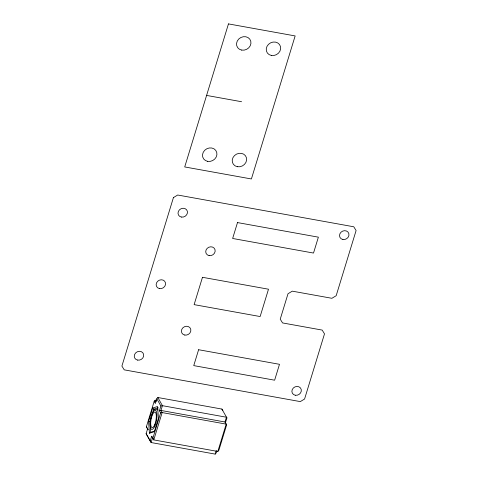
<?xml version="1.0" encoding="UTF-8"?>
<svg xmlns="http://www.w3.org/2000/svg" width="478" height="478" viewBox="0 0 478 478"><rect width="100%" height="100%" fill="white"/><g stroke="black" fill="none" stroke-linecap="round" stroke-linejoin="round"><path stroke-width="0.72" d="M146.388 426.788L148.037 429.626L146.388 426.788L154.167 401.359L155.213 400.158L156.665 400.421M148.586 421.369L152.667 408.033L157.585 406.515L158.427 418.34L154.346 431.682L149.429 433.193L148.586 421.369L149.984 421.423L153.725 409.186L158.242 407.794M154.782 401.562L155.213 400.158L156.103 401.753M216.851 450.856L216.223 452.899L215.178 454.1L151.138 442.55L146.119 433.683L147.577 428.915M222.832 410.626L221.9 409.072L157.859 397.517L156.814 398.718L155.356 403.486L154.167 401.359M150.2 440.991L151.657 436.223L152.596 437.782L151.138 442.55L146.119 433.683M160.895 406.025L162.418 405.679L226.458 417.228L225.001 421.996L226.65 424.828L218.87 450.258L217.825 451.459L153.785 439.909L152.852 438.35L160.626 412.92L159.437 410.793L160.895 406.025L156.814 398.718M215.178 454.1L216.223 450.694M221.9 409.072L226.919 417.933L225.461 422.701L225.001 421.996L160.961 410.447L159.437 410.793M217.825 451.459L226.19 424.123L162.15 412.574L160.626 412.92M149.429 433.193L150.755 432.273L154.627 431.084M206.592 95.421L241.587 101.73M157.949 409.945L153.725 409.186L152.667 408.033M226.458 417.228L226.919 417.933M226.19 424.123L226.65 424.828M157.859 397.517L162.418 405.679L160.961 410.447L162.15 412.574L153.785 439.909L151.657 436.223M149.984 421.423L150.755 432.273M173.424 197.605L121.902 366.07L124.226 369.847L300.304 401.604L304.576 399.022L324.502 333.859L322.178 330.083L282.564 322.937L280.233 319.167L288.013 293.737L292.285 291.156L331.899 298.296L336.171 295.715L356.098 230.551L353.774 226.781L177.696 195.018L173.424 197.605M228.466 23.9L184.717 166.941L251.398 178.969L295.147 35.928L228.466 23.9M202.475 277.3L194.116 304.635L260.134 316.544L268.499 289.208L202.475 277.3M198.609 349.723L193.751 365.616L274.629 380.201L279.487 364.308L198.609 349.723M237.5 222.575L232.637 238.468L313.514 253.059L318.378 237.166L237.5 222.575M342.917 239.496A4.858 4.308 -29.2 0 0 348.85 233.646A4.858 4.308 -29.2 0 0 340.987 232.23A4.858 4.308 -29.2 0 0 342.917 239.496M209.113 255.605A4.858 4.308 -29.2 0 0 215.046 249.761A4.858 4.308 -29.2 0 0 207.183 248.345A4.858 4.308 -29.2 0 0 209.113 255.605M184.807 335.072A4.858 4.308 -29.2 0 0 190.74 329.228A4.858 4.308 -29.2 0 0 182.877 327.806A4.858 4.308 -29.2 0 0 184.807 335.072M295.279 395.246A4.858 4.308 -29.2 0 0 301.212 389.403A4.858 4.308 -29.2 0 0 293.355 387.981A4.858 4.308 -29.2 0 0 295.279 395.246M137.658 360.107A4.858 4.308 -29.2 0 0 143.591 354.264A4.858 4.308 -29.2 0 0 135.728 352.842A4.858 4.308 -29.2 0 0 137.658 360.107M159.532 288.593A4.858 4.308 -29.2 0 0 165.466 282.743A4.858 4.308 -29.2 0 0 157.603 281.327A4.858 4.308 -29.2 0 0 159.532 288.593M181.407 217.072A4.858 4.308 -29.2 0 0 187.34 211.222A4.858 4.308 -29.2 0 0 179.477 209.806A4.858 4.308 -29.2 0 0 181.407 217.072M154.663 424.793A7.947 2.486 -79.8 0 0 155.159 412.12A7.947 2.486 -79.8 0 0 150.701 422.654A7.947 2.486 -79.8 0 0 154.663 424.793M154.92 425.886A9.709 3.035 -79.8 0 0 155.523 410.405A9.709 3.035 -79.8 0 0 150.074 423.281A9.709 3.035 -79.8 0 0 154.92 425.886M207.673 161.355A7.415 6.584 -29.2 0 0 216.743 152.422A7.415 6.584 -29.2 0 0 204.733 150.259A7.415 6.584 -29.2 0 0 207.673 161.355M237.387 166.714A7.415 6.584 -29.2 0 0 246.451 157.782A7.415 6.584 -29.2 0 0 234.441 155.619A7.415 6.584 -29.2 0 0 237.387 166.714M271.408 55.46A7.415 6.584 -29.2 0 0 280.478 46.527A7.415 6.584 -29.2 0 0 268.469 44.364A7.415 6.584 -29.2 0 0 271.408 55.46M241.701 50.1A7.415 6.584 -29.2 0 0 250.765 41.168A7.415 6.584 -29.2 0 0 238.761 39.005A7.415 6.584 -29.2 0 0 241.701 50.1"/></g></svg>
